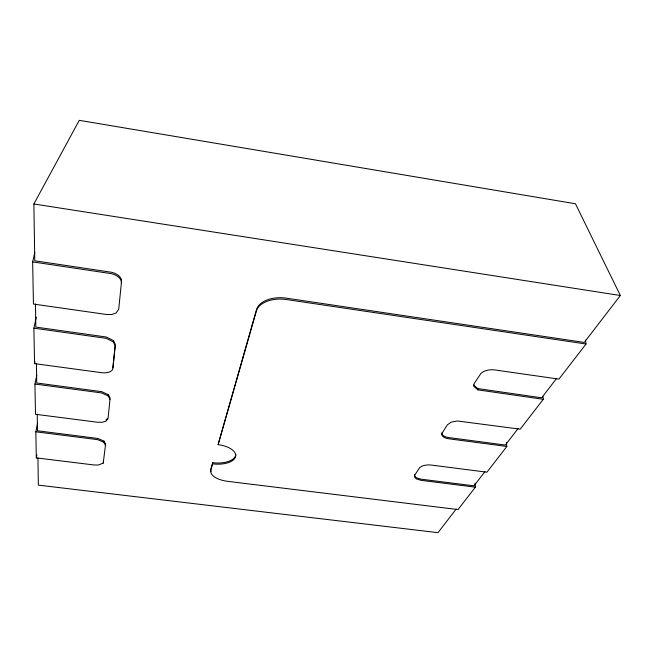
<?xml version="1.0" encoding="UTF-8"?>
<svg xmlns="http://www.w3.org/2000/svg" width="653" height="653" viewBox="0 0 653 653"><rect width="100%" height="100%" fill="white"/><g stroke="black" fill="none" stroke-linecap="round" stroke-linejoin="round"><path stroke-width="0.98" d="M475.041 483.138L475.351 487.179L458.039 509.569L227.603 481.334A19.843 9.281 4 0 1 210.837 470.005L212.592 463.875A20.455 9.844 4.5 0 0 235.513 456.806A20.455 9.844 4.5 0 0 218.102 444.652L256.515 309.579A25.304 15.19 2.8 0 1 286.283 298.152L584.28 342.425L620.35 295.515L575.456 203.769L79.274 120.332L33.866 203.973L34.772 260.784L111.834 272.325A12.423 7.469 10.5 0 1 121.54 281.288L118.715 309.285L116.079 313.007L111.712 314.485L106.317 314.46L33.442 304.053L32.65 261.886L34.862 252.246M212.592 463.875L212.698 462.691A20.439 9.852 4.5 0 0 235.782 454.3M112.928 367.949L115.352 344.588L113.557 340.597L106.39 337.03L35.833 327.08L35.458 303.963M37.637 422.899L35.833 431.813L36.315 457.9L94.073 464.977L98.35 465.026L103.223 463.099L105.615 444.064L104.031 441.118L97.868 438.457L37.49 430.784L37.221 414.222M414.671 474.494L414.492 475.857L416.23 477.694L420.948 479.155L474.005 485.84L484.934 471.629M103.223 463.099L103.411 461.924M105.427 445.256L103.843 442.318L104.031 441.118M109.908 399.399L108.227 395.996L108.422 394.747L101.795 391.678L36.723 382.993L36.413 363.533M36.282 317.203L33.891 328.165L34.552 363.631L101.582 372.675A11.011 5.877 9 0 0 112.724 369.231L115.14 345.902L113.344 341.911L113.557 340.597M36.315 457.9L36.895 455.002M108.422 394.747L110.112 398.15L108.039 418.565L105.835 421.25L102.146 422.295L97.55 422.246L35.499 414.288L34.935 384.054L36.805 375.116M34.552 363.631L34.968 361.689M212.698 462.691L210.935 468.83A19.827 9.297 4 0 0 211.099 471.752M218.102 444.652L256.425 310.934A25.328 15.174 2.8 0 1 286.218 299.515L586.043 344.009L585.423 340.074M456.153 509.062L438 532.668L38.356 485.13L37.923 457.9M518.074 428.531L505.357 445.06L448.627 437.551A10.146 5.036 -2.7 0 1 441.722 432.988M556.65 378.365L541.696 397.808L477.743 388.576L473.596 384.927M506.426 442.432L506.826 446.472L486.926 472.201L431.192 465.05A9.534 4.473 -1.6 0 0 419.74 467.589L414.81 475L414.541 477.041L416.279 478.869L420.997 480.33L475.351 487.179M542.921 396.379L543.288 399.301L520.196 429.176L457.288 420.956L451.174 422.14L447.37 424.858L441.926 433.437A10.154 5.028 -2.7 0 0 448.701 438.783L506.826 446.472M586.043 344.009L558.911 379.107L494.615 369.925A11.207 5.999 -4.7 0 0 480.91 373.451L474.258 383.474L473.703 386.217L477.849 389.865L543.288 399.301M106.031 420.026L107.133 418.679M35.833 431.813L97.672 439.665L103.843 442.318M34.935 384.054L101.59 392.935L108.227 395.996M33.891 328.165L106.17 338.344L113.344 341.911M32.65 261.886L111.598 273.697A12.44 7.461 10.5 0 1 121.319 282.659M33.866 203.973L620.35 295.515M477.743 388.576L477.849 389.865"/></g></svg>
